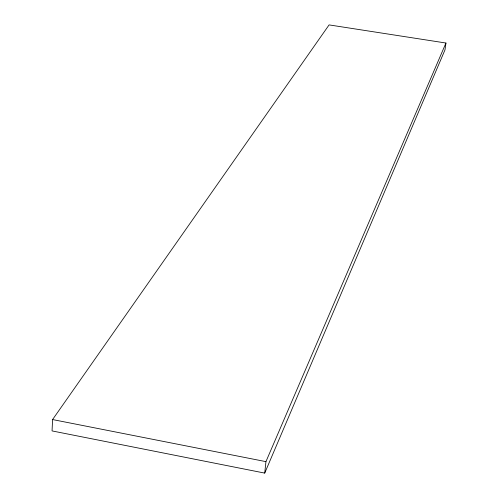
<?xml version="1.0" encoding="UTF-8"?>
<svg xmlns="http://www.w3.org/2000/svg" width="498" height="498" viewBox="0 0 498 498"><rect width="100%" height="100%" fill="white"/><g stroke="black" fill="none" stroke-linecap="round" stroke-linejoin="round"><path stroke-width="0.75" d="M52.583 419.559L52.053 430.919L264.724 473.1L444.994 49.856L445.947 43.027L329.091 24.9L52.583 419.559L265.938 461.64L445.947 43.027M264.724 473.1L265.938 461.64"/></g></svg>
